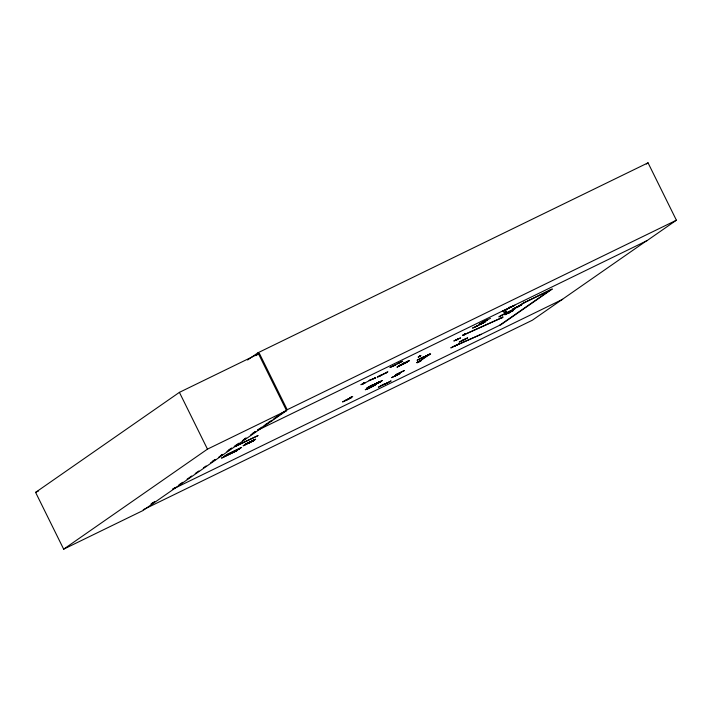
<?xml version="1.0" encoding="UTF-8"?>
<svg xmlns="http://www.w3.org/2000/svg" width="712" height="712" viewBox="0 0 712 712"><rect width="100%" height="100%" fill="white"/><g stroke="black" fill="none" stroke-linecap="round" stroke-linejoin="round"><path stroke-width="1.07" d="M365.345 389.66L373.631 385.477M430.431 354.051L423.969 357.032M424.201 356.89L430.635 353.944M367.125 387.871L372.99 384.676M372.768 384.854L366.787 388.031M378.401 387.177L384.649 383.91L378.757 387.043M390.318 367.321L395.32 365.007M395.044 365.176L389.927 367.499M472.866 327.938L477.868 325.633M477.592 325.793L472.474 328.116M507.309 309.213L502.218 311.473L507.576 309.026M484.827 321.788L479.274 324.788L479.399 324.156L479.265 324.77L485.094 321.593M379.79 381.855L375.66 383.635M360.904 384.747L364.642 383.172M364.927 383.02L361.233 384.489M387.915 371.824L386.981 372.207M406.49 361.847L409.498 360.477L408.991 360.851M349.717 398.213L351.772 396.895L350.963 397.456M373.88 378.606L375.58 377.556M418.247 357.024L420.925 355.448L420.463 355.697M419.84 355.929L420.294 355.786M417.134 362.693L419.368 361.509L418.727 361.821M417.463 362.524L427.921 355.226M455.992 340.274L455.876 340.229M464.162 334.587L462.96 335.254M464.536 334.24L464.998 334.008M481.178 323.835L483.261 322.563L481.392 323.684M646.941 240.701L676.4 220.213L648.045 162.834L257.975 352.778L286.562 410.628L142.756 510.655L63.662 549.166L35.6 492.384L179.406 392.357L258.5 353.846L255.902 355.653M247.58 360.005L257.975 352.778M63.662 549.166L207.468 449.138L286.562 410.628M152.056 503.357L154.735 501.497M212.47 461.34L215.184 459.445M220.622 455.662L222.438 454.398M228.783 449.993L231.498 448.097M244.189 439.268L246.005 438.013M252.342 433.599L255.065 431.703M175.321 487.364L172.598 489.26L562.676 299.316M178.943 484.845L182.566 482.327M187.105 479.167L191.635 476.017M195.257 473.498L198.879 470.979M203.418 467.828L206.133 465.933M210.663 462.782L215.193 459.632M218.824 457.104L222.447 454.585M226.977 451.435L231.507 448.284M234.23 446.388L238.76 443.238M242.383 440.719L246.014 438.192M250.544 435.041L255.074 431.89M260.352 428.224L257.753 430.03L262.301 426.88M263.814 425.812L267.276 423.4M269.011 422.198L271.61 420.392L271.842 420.863M275.072 417.98L278.534 415.577M280.27 414.366L283.732 411.963M646.309 164.036L648.045 162.834M344.421 400.767L352.716 396.673M382.371 380.511L374.022 384.649M419.145 361.634L429.363 354.523L427.627 355.404M524.352 302.6L517.615 306.943L522.724 303.392L552.298 288.992L500.99 324.681M481.205 334.248L454.007 346.335L480.912 334.453L501.293 324.467M499.664 325.259L550.367 289.989M646.042 241.137L532.318 320.24L143.245 509.694M150.944 504.087L152.742 502.832M265.905 424.379L269.51 421.878M273.123 419.377L278.534 415.621M280.332 414.375L287.167 409.631L259.337 353.321M509.979 312.034L508.137 313.173L509.124 312.648M395.908 375.527L396.077 375.482M373.524 378.873L375.464 377.467L375.117 377.778M349.708 398.195L351.657 396.807L351.301 397.127M418.238 357.104L420.552 355.582M420.294 355.938L418.968 356.676M391.698 377.547L400.117 373.515L391.653 377.645M404.238 370.649L395.917 374.61M395.071 376.132L397.109 374.797L395.534 375.909M399.859 372.785L400.206 372.616M404.229 370.569L395.863 374.726M417.152 362.746L419.083 361.34L418.736 361.66M417.615 362.524L419.199 361.429M455.511 340.478L457.576 339.179L455.52 340.496M462.951 335.325L465.265 333.812M463.414 335.103L465.63 333.679L464.055 334.791M457.594 339.33L456.339 339.962L457.131 339.562M450.901 347.848L459.373 343.736L450.999 347.812M462.337 340.594L464.126 339.464M504.879 314.74L513.281 310.512L504.977 314.704M512.952 308.518L513.236 308.875M500.705 318.335L502.289 317.49L462.488 335.45L501.657 317.863M502.912 317.071L500.874 318.415L502.912 317.071L502.458 317.321M508.306 313.244L510.344 311.909L508.76 313.004M517.019 307.139L517.526 306.881M521.558 304.914L513.174 308.919M504.844 312.203L504.043 312.613L506.241 311.349L505.787 311.598M506.241 311.349L504.176 312.702L504.612 312.426M485.993 320.534L486.545 320.24M371.121 387.132L369.564 387.648M427.405 355.502L428.197 355.101M243.13 445.765L243.593 445.498M253.16 440.942L253.614 440.666M399.423 365.407L398.969 365.683L407.656 361.278M396.993 367.063L397.243 367.036M407.469 361.954L405.244 363.182M378.9 382.237L376.47 383.795M486.563 320.231L483.546 322.011M487.569 320.097L479.488 323.951L487.551 320.044M490.47 318.344L482.362 322.1M426.515 355.795L420.57 358.51M348.577 398.8L346.869 399.913M399.797 362.586L392.873 366.173M483.181 322.767L475.42 326.79M505.057 310.209L512.079 306.569M456.419 339.918L456.828 339.713M483.715 321.904L484.107 321.708M243.557 445.507L245.364 444.546L244.332 445.107M255.163 439.553L253.365 440.514L255.661 439.206L249.921 441.858M243.353 445.757L253.187 440.924M387.008 372.198L377.333 377.12L379.193 376.31M386.669 372.581L385.637 373.132L387.435 372.18M409.026 360.842L407.22 361.803M371.664 386.883L369.706 387.55M363.138 383.83L370.934 379.852M364.072 383.368L363.387 382.664M463.414 340.087L463.031 340.274M374.815 378.081L375.74 377.627L374.832 378.09M482.487 323.097L483.332 322.678M465.114 334.124L463.441 334.934M454.114 340.861L460.593 337.906M519.965 305.564L514.402 308.554L520.018 305.466M379.478 381.721L373.195 385.094L379.176 381.917M385.192 384.017L391.137 380.911L384.97 384.124M249.921 441.858L245.115 444.395L246.922 443.683M246.308 443.727L247.34 443.184M251.38 441.876L252.413 441.324M378.579 376.354L380.849 375.171M399.218 365.834L397.421 366.778L400.455 365.203M418.522 361.918L418.006 362.194M402.627 361.296L397.145 363.761L402.618 361.278M509.436 307.735L509.24 307.255L509.436 307.735L514.527 305.475M372.732 379.104L373.159 378.882L369.377 380.395M245.346 444.555L246.592 443.914M246.583 443.914L253.365 440.488M252.128 441.146L253.383 440.505M405.991 362.435L407.237 361.794L400.438 365.203M385.655 373.141L379.176 376.328M405.262 363.173L397.216 367.054M420.57 361.046L420.988 360.815L416.76 362.648L420.57 360.904M370.213 386.233L370.685 386.029M402.422 363.832L403.784 363.147M248.8 443.193L250.152 442.499M365.292 389.749L373.577 385.584M403.784 363.147L405.146 362.372M35.6 492.384L38.564 490.933M286.331 410.157L676.4 220.213M257.886 430.146L646.959 240.692M551.996 289.197L524.059 302.805L523.703 302.093M521.611 304.807L513.272 308.937M465.176 333.928L465.639 333.697M418.878 356.792L420.365 355.902M241.626 447.385L226.416 454.817M225.873 455.173L241.466 447.51M239.392 448.943L224.236 456.339M467.535 337.897L459.204 342.098L467.668 337.969M239.383 448.961L223.817 456.632M221.868 457.958L237.132 450.527M221.441 458.11L236.713 450.812M373.925 384.631L382.3 380.537M397.056 374.77L395.16 376.016M342.757 401.826L351.194 397.812L342.703 401.906M381.677 375.135L379.176 376.301M249.387 442.49L246.904 443.692L251.826 441.369M375.963 383.617L379.469 382.113M400.758 364.98L405.68 362.657M252.618 440.55L253.801 439.989M517.206 307.041L516.36 307.45M370.071 386.313L376.23 383.474M405.662 362.666L407.246 361.963L406.605 362.257M399.832 365.407L400.785 364.971M429.567 354.184L423.248 357.522L429.55 354.051M252.733 440.933L251.808 441.351L253.668 440.603M509.454 307.628L514.874 305.234M485.112 321.877L479.692 324.378L485.175 321.913M387.862 382.638L381.588 385.539M399.192 365.674L399.859 365.389M375.678 384.8L367.392 389.037L375.633 384.747M372.759 378.989L369.092 380.537M460.308 337.986L453.882 340.968M258.109 435.513L235.583 446.202M257.717 435.806L234.889 446.664M479.416 323.408L479.577 323.773M363.636 382.558L364.028 383.385L363.503 382.611M179.406 392.357L207.468 449.138M417.205 360.183L423.845 356.783L417.205 360.183M372.403 385.77L380.787 381.694L372.314 385.815M500.954 315.478L498.889 316.92L515.159 308.563L500.954 315.478M464.482 339.312L462.497 340.665L464.518 339.304"/></g></svg>
